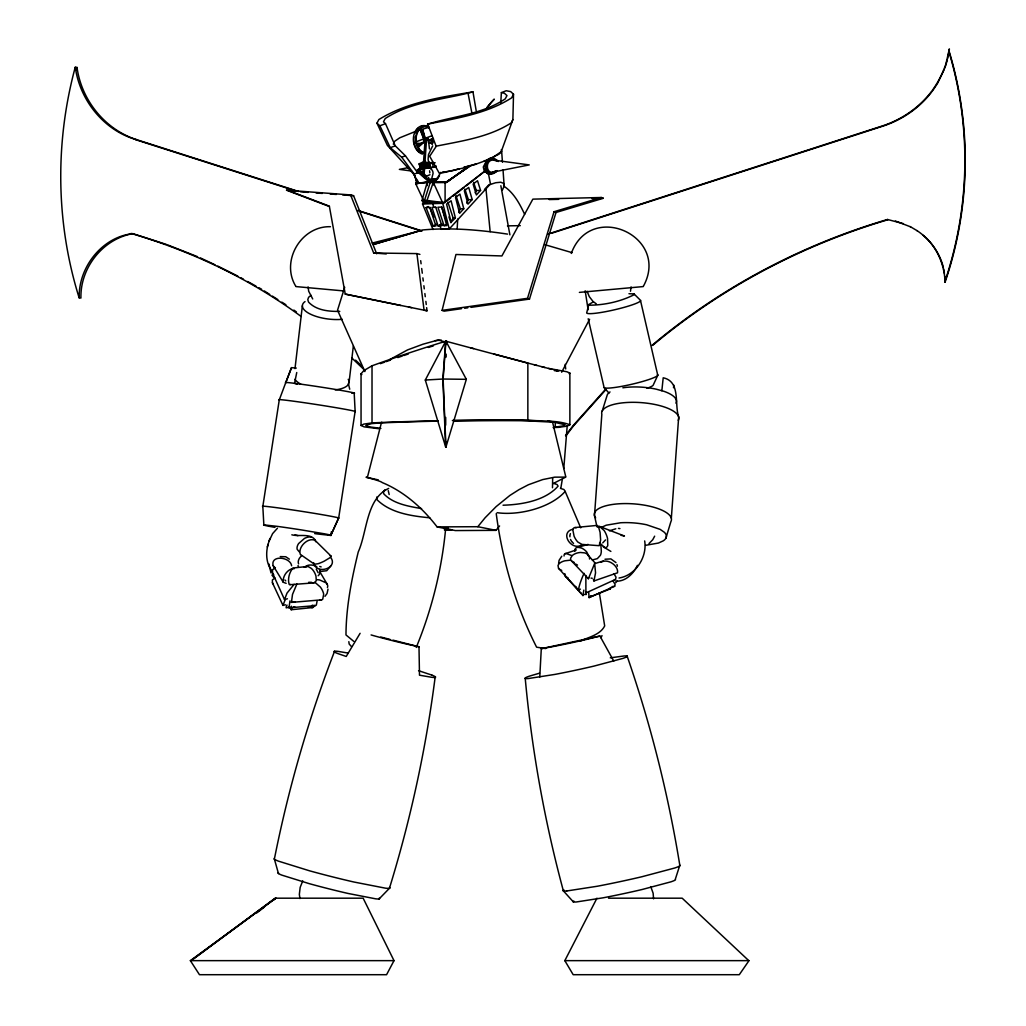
<?xml version="1.0" encoding="UTF-8"?>
<svg xmlns="http://www.w3.org/2000/svg" width="1026" height="1026" viewBox="0 0 1026 1026"><rect width="100%" height="100%" fill="white"/><g stroke="black" fill="none" stroke-linecap="round" stroke-linejoin="round"><path stroke-width="1.5" d="M423.443 201.083L422.532 204.007L442.783 203.315L445.092 202.404L445.092 182.91L468.805 166.533M445.694 357.266L445.694 354.073M378.825 428.714L364.102 426.854L361.049 425.469L361.049 373.823L363.768 370.642L372.015 365.795A283.715 37.321 -15 0 1 439.385 343.184L445.912 341.222L452.402 342.966A283.715 2.514 14.9 0 0 527.851 363.114L527.851 420.211C541.702 421.558 556.759 419.878 569.866 424.751L567.147 426.111L558.888 427.329A250.408 15.723 0 0 1 553.142 427.573M503.035 169.918L504.164 186.052L502.458 189.925M569.905 536.842L569.892 535.893M484.811 160.992L492.826 157.517L501.201 151.694L512.885 119.555L513.513 94.238L510.679 91.609L506.228 90.737L501.381 92.622L500.752 103.1M567.224 425.662L563.774 468.51M132.816 233.646C102.856 238.866 80.118 267.85 80.926 298.04L79.194 297.809C78.335 267.376 102.074 236.839 132.816 233.646L166.302 244.393M428.419 139.651L428.368 139.228A1.295 0.988 84.9 0 0 427.111 138.343A1.295 0.988 84.9 0 0 426.508 139.946L425.008 161.557M328.012 589.168L327.037 593.528L324.96 596.337M539.766 677.045L541.292 648.701L599.941 636.056L613.766 661.09M457.186 228.529L457.711 219.038M422.815 172.496L423.033 169.405M423.456 163.237L425.059 140.075A1.295 0.988 84.9 0 1 426.803 139.049M424.059 175.446L424.584 167.738M564.787 573.624L565.249 576.048L582.922 595.542L584.32 594.259M671.337 518.194L678.686 416.941C674.21 404.218 680.956 381.518 663.206 377.786L661.847 390.739M445.694 341.26L425.303 380.03L445.694 447.067L442.886 379.03L445.694 341.235L447.182 341.568M443.117 379.03L445.938 341.222L466.33 379.325L445.938 447.067L443.117 379.03L466.33 379.325M585.846 575.458L585.91 592.951L615.536 579.408L616.036 577.176L613.933 573.726M445.707 528.069C441.885 569.032 431.908 609.406 416.235 647.444M417.492 181.384L416.889 183.487L417.697 181.102M268.119 544.216C265.58 553.129 266.119 564.031 272.3 571.405M416.684 173.214L418.916 173.086L428.958 181.833L417.582 183.205L417.71 180.974M294.988 368.629L302.375 305.786M349.096 382.147L353.342 346.019M558.593 563.543L559.093 560.311L561.773 556.22M630.49 291.243L631.067 286.895M673.505 387.713L673.851 385.16M435.114 677.417C425.944 748.852 410.618 819.492 389.418 888.324L379.081 898.956M571.341 560.722L588.385 578.728L588.668 577.753M587.603 554.591L594.913 562.812L588.385 578.728M263.862 525.107L262.823 506.472L279.264 399.935L285.805 382.467M331.436 531.622L330.885 535.226L338.683 517.938L355.137 411.388L354.188 393.035M560.799 488.312L562.338 479.193M552.488 487.735L552.668 478.18M314.225 605.327L313.469 607.212A8.054 3.604 54.3 0 1 310.224 606.969M296.745 372.528L294.552 383.339L297.13 384.199M947.691 58.482C952.564 32.101 945.51 68.55 944.484 67.767C941.432 75.847 937.315 83.465 932.275 90.468C919.924 107.153 902.149 119.491 882.463 125.916L547.871 234.082M291.384 606.212L291.179 609.739L312.609 607.559M466.227 185.821L484.439 171.457L488.466 173.766M569.969 535.008L570.392 533.674M591.002 595.862L590.694 596.645A8.131 0.731 88.1 0 1 590.501 596.298M442.103 310.378L455.954 254.486L501.906 255.949L532.853 199.134L601.326 197.505L603.288 198.274L556.002 212.485L554.04 211.715L527.518 298.31L442.103 310.378L444.078 311.147L461.469 308.698M592.771 302.208L588.796 304.53L586.769 312.545A27.676 3.219 -13 0 0 615.087 309.66A27.676 3.219 -13 0 0 640.198 300.041L634.03 293.911L628.964 293.718M367.462 477.103L381.518 422.289L382.172 422.532M583.832 590.104L582.922 595.542M589.565 596.645L589.142 597.619L588.629 592.207M289.96 600.877L289.011 607.841L315.264 605.635M586.449 591.784L585.91 592.951M427.432 203.02L421.942 200.621L427.149 182.538L430.728 181.422L429.189 181.371M428.252 177.78L427.637 179.255L431.523 179.422L433.062 173.458A5.233 3.963 84.9 0 0 432.19 170.188L429.92 168.097L426.008 167.815M445.092 202.404L424.841 203.11L415.786 183.911L417.107 179.46M665.887 538.214L670.914 521.58A38.667 13.043 4.2 0 0 631.131 503.715A38.667 13.043 4.2 0 0 595.67 517.912M470.96 307.351L529.48 299.079L556.002 212.485M269.069 541.164L272.595 533.635L277.43 528.249M267.286 546.948L269.889 538.522M344.71 287.267L337.541 310.211L364.884 371.566M602.249 410.951L607.328 394.715A34.897 11.773 4.2 0 1 610.034 391.958M944.856 68.024L947.408 59.88M627.117 656.05C650.638 724.1 668.259 794.188 679.802 865.251L675.249 879.462A48.171 2.668 -12.2 0 1 670.837 881.86L642.173 889.491A54.468 3.014 -12.2 0 1 603.031 897.827L576.356 901.969A48.171 2.668 -12.2 0 1 573.842 901.046M440.885 172.33L435.075 181.628L446.9 182.192C436.807 183.41 426.008 181.32 415.786 183.911L416.812 180.897M421.942 200.621L426.996 200.442L433.28 182.333L436.05 181.243M334.566 651.241C308.659 718.418 288.575 787.814 274.506 858.416A55.045 3.129 14.2 0 0 278.303 861.096L309.531 870.805A62.253 3.54 14.2 0 0 353.919 882.014L385.43 888.17A55.045 3.129 14.2 0 0 389.482 887.464M351.7 393.125A34.897 0.898 8.8 0 0 341.196 390.419A34.897 0.898 8.8 0 0 299.207 383.942L292.782 383.108A34.897 0.898 8.8 0 0 285.728 382.698L291.512 367.641L296.283 368.077M285.715 382.698L291.512 367.641M302.76 880.859L300.169 887.387L299.348 894.377L299.951 898.558M388.7 488.427C366.064 498.777 367.346 531.712 358.241 551.988C351.623 579.113 346.108 607.007 345.98 634.94L353.714 641.34M571.277 253.448C590.732 200.019 670.799 236.416 643.315 286.382M944.305 69.332L937.456 83.504L932.647 90.711M560.414 488.389L563.928 489.505L565.172 491.416C550.705 507.934 518.579 515.822 497.097 512.679M601.044 637.774L602.005 635.581M330.782 565.98L326.717 570.725L319.83 571.546M314.661 533.584A34.82 0.898 8.8 0 0 317.598 533.982L330.782 535.444L338.593 518.181A38.667 1 8.8 0 0 301.105 511.243A38.667 1 8.8 0 0 262.823 506.472M393.317 144.191L394.651 141.293L399.781 137.792L415.466 131.443M512.885 119.555L511.41 122.761C489.171 137.176 461.88 140.947 436.358 146.141L429.689 156.273L439.423 173.471L463.855 167.892L476.397 163.942L470.126 165.622M451.196 222.514L446.579 204.123L451.081 200.775L455.39 217.922L450.837 222.527L453.133 217.999L447.952 202.327M458.635 212.254L460.353 208.855L456.006 195.709M466.676 203.084L468.395 199.698L464.881 189.079M475.179 192.798L476.32 190.528L473.589 182.269M584.166 573.354C582.896 575.124 575.522 593.964 580.37 589.116M564.826 960.644L748.993 960.644L739.297 974.7L573.188 974.7L564.826 960.644L596.952 898.186M424.982 139.177L426.354 138.895M637.428 565.339C633.555 573.585 625.68 581.665 615.921 581.178M420.865 168.418L417.608 171.227L417.787 172.945L413.683 174.151L387.405 145.41L376.952 123.171L378.85 119.555C406.937 102.19 440.885 97.201 472.973 91.878L476.192 110.744M513.513 94.238L511.615 97.855C486.67 113.822 456.275 118.311 427.727 124.146L436.114 146.179M561.671 372.22L589.604 319.266M394.01 960.644L386.571 974.7L199.467 974.7L190.374 960.644L275.763 898.186L191.08 960.644L275.083 898.186L363.14 898.186L394.01 960.644L190.374 960.644M654.652 536.175L652.741 539.727L648.971 543.562M285.151 599.748L282.971 605.404L285.497 604.801M360.1 633.311L346.224 656.46L337.875 653.588A48.171 2.732 14.2 0 1 338.041 651.382L347.852 653.023M296.886 583.986L292.513 594.413L291.422 602.39L321.51 599.864M425.764 175.446A3.873 1.167 59.5 0 0 425.623 175.536L426.38 177.229M437.114 179.537L439.487 175.741M432.69 145.859L428.522 154.541L428.111 159.235L428.74 162.954L432.51 162.429M590.694 596.645L610.201 588.95L610.419 587.565M589.142 597.619L614.664 586.269L615.1 584.32L613.266 581.306M605.558 539.907L602.737 542.895M378.337 479.899C349.879 473.704 379.312 479.835 382.288 482.592C404.347 491.723 422.661 508.126 437.102 526.889L477.821 526.71L485.118 517.745L496.122 506.626L509.832 495.481L518.938 489.684L528.403 484.747L542.716 479.578L554.707 477.154L565.724 477.116L552.976 483.656M437.127 526.928L455.326 530.57L496.02 530.352L499.572 525.966M292.025 608.88L291.179 609.739M565.544 435.563L573.085 425.675L605.366 389.521M565.916 435.819L573.47 425.931L605.738 389.777M931.736 91.84C919.527 108.025 902.046 119.862 882.847 126.16L551.283 233.351M318.175 575.74L319.394 574.368A7.862 5.989 6.3 0 0 319.548 569.481M292.577 601.544L291.422 602.39M290.012 607.097L289.011 607.841M615.741 582.704L617.177 581.114M385.096 489.671L383.416 491.531L383.775 493.865C393.407 503.894 408.438 506.28 421.583 508.614M463.778 208.74L459.584 213.331L455.544 197.441L459.93 194.094L463.778 208.74L460.353 208.855M472.178 199.57L467.971 204.148L464.329 190.759L468.715 187.425L472.178 199.57L468.395 199.698M480.566 190.387L476.372 194.978L473.114 184.077L477.513 180.743L480.566 190.387L476.32 190.528M443.27 224.104L439.987 225.823L441.129 229.285L449.234 229.016L490.454 183.923L487.85 170.649M429.573 167.764L430.445 167.623L422.571 168.52L421.763 165.43L422.789 165.289M423.623 165.032L424.456 168.238L423.43 168.418M426.983 164.763L424.379 165.135M422.032 165.353L422.84 168.456L423.571 168.238M428.945 167.751L427.316 168.02L426.547 164.814L427.65 164.673L422.622 165.122L423.533 168.302M429.548 167.764L427.65 164.673L428.483 167.879L425.931 168.187L426.585 167.982L425.803 164.827M424.559 168.187L423.289 168.379M424.687 168.277L425.828 168.046M424.354 165.019L425.38 168.238L423.879 165.186M428.919 164.724L429.984 167.738M426.867 168.084L425.546 164.878L426.803 168.02M427.919 167.943L427.149 164.711M429.163 167.777L428.317 167.931L429.112 167.764M430.074 167.713L430.227 167.777M361.049 425.469L363.768 424.11L372.015 422.892A264.49 16.608 0 0 1 438.076 420.763M569.225 373.797L569.866 373.105L566.801 371.733L548.564 368.411M484.49 189.489L488.697 184.975L495.712 182.731L500.765 182.23L503.625 183.398L504.176 185.244M586.372 594.477L585.5 594.529M301.618 555.566L299.425 558.247A7.169 4.412 -49 0 0 298.271 562.658L298.579 563.838M420.878 168.392L418.608 170.726L419.018 172.445L420.814 171.932L424.777 177.626M422.597 168.072L420.429 170.29L422.738 176.151M294.09 584.384L287.024 593.079L284.523 599.582L287.421 598.774M416.941 171.252L419.352 168.854M425.623 175.536L424.867 177.113M426.816 175.972L425.944 176.844L423.097 171.663M501.329 149.616L501.663 151.527L499.034 154.131L485.785 160.646L486.157 163.685M601.056 562.351C607.135 557.977 618.755 565.493 617.524 572.803L593.939 580.972L593.361 579.536M496.315 170.637L493.403 172.74M497.033 170.624C482.079 182.59 482.348 151.63 497.212 160.774M496.969 171.291C478.706 185.039 483.451 146.449 498.315 161.544M596.568 525.915L598.402 526.479L600.082 532.366L600.633 540.125L599.158 545.691L582.011 544.408L577.856 542.061A10.209 4.899 63.2 0 1 574.073 536.136L572.88 530.121A7.733 3.719 63.2 0 1 574.983 527.544L597.119 525.415M419.057 146.243L418.505 146.718L419.057 146.243A84.465 68.78 87.4 0 0 423.353 142.268M417.736 144.23A87.646 70.332 86.2 0 0 417.184 144.704A2.167 1.757 86.6 0 0 418.377 146.821L418.749 146.705A84.504 68.78 87.3 0 0 423.571 142.204M310.993 295.308L308.621 297.296L307.787 299.605L308.544 302.08C316.277 310.416 328.987 311.622 339.773 311.378M652.177 345.223C720.778 287.524 801.575 244.842 887.503 219.487L903.329 223.63M652.562 345.467C721.163 287.767 801.96 245.086 887.888 219.744L887.503 219.487M446.207 201.532L450.683 198.018M452.915 196.261L463.79 187.732M256.936 912.819L264.516 906.971M273.378 900.135L275.904 898.186M434.383 181.897L446.207 182.474L449.978 179.858M484.439 171.457L442.783 203.315L449.234 229.016M447.041 182.115L450.876 179.191M451.299 178.883L469.51 165.648L464.034 167.315M436.114 166.905L422.135 168.918L421.045 164.776L421.878 164.173L419.57 164.314L420.416 167.571L419.57 164.314M460.854 172.15L469.51 165.648L468.305 166.032M428.688 177.485L427.483 179.217L431.228 179.563M446.207 182.474L468.972 166.443M445.092 182.91L470.896 165.596M389.726 359.6L407.566 349.904L422.994 344.197L438.23 339.991L445.374 341.991M304.196 567.109L307.941 565.313A9.593 7.31 6.3 0 1 314.802 565.724L316.803 566.685M425.623 164.853L426.008 168.174M426.072 164.891L426.624 164.84M425.854 168.149L425.29 168.2M429.419 167.815L428.688 164.686M436.512 224.335L433.228 226.053L426.059 207.637L428.214 206.559M435.806 207.29L431.959 207.432L438.064 225.887L441.347 224.168M447.323 223.963L444.04 225.682L437.935 207.226L441.693 207.098L446.746 225.592L444.04 225.682M275.417 567.532L272.506 569.866L272.531 573.059L284.523 599.582M274.917 577.933L272.377 579.972L272.403 582.755L282.971 605.404M487.966 159.633L491.095 158.273M495.263 171.098C485.837 177.023 484.157 158.517 494.134 160.184L529.249 164.904L492.467 172.201M552.552 422.096L565.736 476.641M604.981 559.234L610.88 558.901L615.985 562.607M609.406 530.84L615.805 528.788M601.416 527.402L606.186 525.209L620.627 522.76A34.82 11.748 4.2 0 1 646.688 524.786L660.205 529.403L664.322 532.276A32.819 11.081 4.2 0 1 663.206 540.856L658.435 543.049L645.572 545.319M593.939 580.972L595.555 572.867L594.67 563.633L603.455 560.927M424.584 161.813A17.096 2.398 -14.6 0 0 425.623 163.442L429.625 162.942M424.02 168.251L423.122 165.276M427.624 168.02L426.957 168.097M436.281 166.417L433.331 166.943L435.332 166.161M376.952 123.171L379.902 125.813L385.481 123.633L395.254 145.807L405.411 155.785L417.787 172.945M385.481 123.633L383.506 121.812L385.225 118.529C411.298 101.497 443.719 99.663 472.973 91.878M427.457 124.184C453.312 116.22 482.194 114.386 505.241 98.868L506.972 95.598L504.394 93.225L501.381 92.622M395.254 145.807L390.201 147.731M379.902 125.813L390.303 147.757L401.73 157.234L405.411 155.785M417.325 172.958L419.89 172.701L429.92 181.461M418.916 173.086L419.89 172.701M415.786 183.911L417.582 183.205L413.683 173.33L417.479 183.128M432.985 181.346L430.215 182.436L424.469 200.532L434.96 202.75L432.651 203.661L433.883 207.367M424.841 203.11L422.532 204.007L433.036 229.567M416.274 143.755L415.966 141.87L432.267 135.612M425.239 141.639L416.736 144.948L425.61 141.601M427.932 140.575L433.049 138.574M428.317 140.549L433.434 138.548M421.763 165.43L429.073 164.724M433.331 166.943L435.883 165.943M425.7 176.408L429.997 174.741M580.613 640.942C588.962 637.12 600.274 634.735 604.686 625.937L599.325 592.746M614.317 579.87L615.536 579.408M614.664 586.269L612.073 586.641M646.957 388.29L649.445 387.379A22.585 2.629 -13 0 0 653.164 385.225L657.769 375.298L640.57 300.81M424.392 140.305A87.62 69.96 74.3 0 1 420.66 130.866L420.904 130.802A87.646 69.986 74.4 0 0 424.341 139.459L424.123 139.549A87.646 70.332 86.2 0 0 423.52 139.946M431.343 163.403L427.957 163.378L429.804 162.929M474.935 164.532L485.567 160.659L485.824 162.07L483.284 166.994L484.387 171.688M564.864 553.809L576.343 549.91M572.675 529.288C559.414 532.468 571.136 550.975 581.28 545.165M306.941 566.532L292.987 568.006C289.358 572.264 287.485 578.959 289.165 584.371L290.525 584.487M554.04 211.715L601.326 197.505M588.103 544.408L576.407 547.692A7.862 4.63 44.5 0 0 574.919 551.372M421.045 164.776L435.037 162.762M609.393 589.18L610.201 588.95M419.749 129.956L428.727 127.429M592.31 559.978L597.35 558.619L600.351 555.374A7.169 2.437 87.1 0 0 601.313 551.36L600.967 546.281A6.207 2.103 87.1 0 0 599.53 543.113M599.941 636.056L586.372 639.442A48.671 2.693 -12.2 0 1 551.398 646.88L541.292 648.701M539.509 673.184L529.634 676.083A48.171 2.668 -12.2 0 0 528.223 678.558L554.899 674.415A54.468 3.014 -12.2 0 0 594.041 666.079L622.718 658.448A48.171 2.668 -12.2 0 0 624.129 655.973L610.278 657.833M280.252 556.592L285.754 556.746L289.345 559.144M420.66 130.866A2.167 1.731 75.4 0 1 422.571 130.135L423.122 131.033A84.465 67.344 76.6 0 1 425.367 139.061M372.181 243.085L419.301 231.004L373.259 244.534L422.597 229.965C450.901 227.387 479.552 229.888 507.588 234.12M492.711 159.197C485.76 159.658 483.4 171.355 490.787 173.061M430.356 167.636L429.304 164.75M619.024 578.023C635.543 575.471 647.393 557.105 644.674 540.933M408.553 167.559L399.358 169.38L411.567 171.021M435.806 166.558L431.805 167.251M437.525 178.498L431.087 179.576M437.025 178.639L431.523 179.422M293.308 607.033L294.783 606.789M435.434 181.179L429.33 181.717M464.637 308.249L467.805 307.8M330.449 226.708C301.028 225.784 280.29 261.309 295.86 286.382M427.983 163.365L431.202 162.942A17.096 2.398 -14.6 0 0 433.754 162.493M416.889 183.487L428.252 182.115M435.793 181.32L429.445 181.051M401.73 157.234L413.696 173.394L417.582 183.205M566.788 890.966L597.286 886.246A62.253 3.45 -12.2 0 0 642.007 876.717L674.775 867.996A55.045 3.052 -12.2 0 0 679.802 865.251M286.164 583.345L283.253 582.255L273.096 565.582C270.518 554.553 290.422 556.926 291.628 565.788M429.535 140.344A87.62 58.238 84.3 0 1 432.344 141.293L432.651 141.267A2.167 1.462 84.1 0 1 432.369 143.73L431.933 143.717A84.504 57.571 83.7 0 1 428.573 142.332M429.484 162.89L425.841 162.288M311.609 582.332L308.634 582.319M579.382 292.384L643.161 286.587M426.919 139.356L428.368 139.228L429.458 148.924M425.059 140.075L426.508 139.946M419.839 164.211L422.609 163.968M289.781 584.717L313.802 582.896M417.184 144.704L417.428 144.692A87.62 70.268 86.1 0 1 419.108 143.294M418.377 146.821L418.621 146.808A2.167 1.757 86.6 0 1 417.428 144.692M425.303 380.03L442.886 379.03M570.302 560.183L564.8 560.812A10.183 5.143 -6.5 0 0 558.824 564.056L558.003 565.48L558.529 568.263L578.779 590.591M484.31 160.697L485.567 160.659M426.059 207.637L429.83 207.496L435.935 225.964L433.228 226.053M453.133 217.999L455.39 217.922M440.205 224.822L442.129 224.758M438.064 225.887L441.911 225.758L435.717 207.137M293.923 601.8L295.013 601.775M549.154 199.557L558.708 199.339M592.143 198.531L603.288 198.274M507.46 225.861L520.285 225.643M608.521 898.186L682.175 898.186L748.775 960.644M308.364 607.251L309.224 607.251M400.781 305.491L345.249 294.103L329.41 206.521L286.562 190.208L350.584 194.927L373.669 252.999L416.902 253.602L419.903 254.397M373.669 252.999L386.276 253.935M429.804 517.797C411.567 516.04 390.714 513.128 377.119 499.803L376.709 497.059M539.15 420.737L527.582 420.468A240.148 7.964 0 0 0 453.133 420.545M291.82 534.815C298.964 536.842 310.519 532.969 315.149 539.984M503.048 505.215C521.99 504.638 545.178 500.752 558.093 486.132L557.041 484.49L554.04 483.541M545.691 648.573L536.611 647.188C515.488 605.545 502.265 559.94 496.238 513.654M577.779 547.294L581.306 547.948A9.593 5.656 44.5 0 1 586.731 551.975L589.514 557.426A7.862 4.63 44.5 0 1 589.501 558.99M286.562 190.208L294.257 191.349M300.503 191.811L308.3 192.388M316.111 192.965L322.356 193.427M330.167 193.991L336.413 194.453M342.658 194.914L353.585 195.722L376.67 253.794M547.73 421.122L553.04 421.84M296.014 286.587L344.377 290.986M380.915 428.368L368.655 426.778L365.807 425.482L371.566 423.635L380.377 422.93A260.091 16.326 0 0 1 437.833 421.122M445.438 172.304L442.386 172.317L452.351 170.714A88.133 14.928 -13.2 0 0 459.327 168.751M420.916 167.636A57.982 8.157 -14.6 0 0 420.211 167.969L419.134 163.827L421.878 164.173M428.842 161.954L429.496 162.249M554.284 370.604L557.349 370.989M137.317 139.895C105.396 129.981 81.49 100.381 77.027 67.46L75.296 67.229C79.848 100.548 104.472 131.174 137.317 139.895L298.604 191.464M426.996 200.442L442.501 202.494L433.28 182.333L433.96 185.231M618.447 528.39L619.935 528.595M591.04 578.1L592.259 578.279M274.968 527.364L270.351 526.53A32.819 0.846 8.8 0 1 263.964 524.889L277.161 526.351A34.82 0.898 8.8 0 1 302.183 530.044L324.396 533.802A32.819 0.846 8.8 0 1 330.782 535.444M330.205 555.81L330.898 555.951A7.733 1.501 -26.1 0 1 329.628 557.9L324.28 561.132A10.209 1.988 -26.1 0 1 317.983 563.749L314.431 564.21L300.31 554.373C297.707 547.115 308.069 536.867 315.149 540.433L330.898 555.951M574.983 527.544L576.24 527.787M477.821 526.71L496.02 530.352M345.249 294.103L427.047 310.788L426.649 307.659M408.515 307.043L411.593 307.672M423.956 310.16L427.047 310.788M621.076 535.315L624.462 536.021L599.607 526.479A9.221 4.284 69.8 0 0 597.273 527.184M431.805 675.07A48.171 2.732 14.2 0 1 431.638 677.275L419.493 675.185L418.993 646.79L408.72 644.546A48.671 2.757 14.2 0 1 374.015 635.774L371.091 634.94M555.143 370.155L557.99 370.809M554.284 369.86L558.875 371.002M294.949 534.918L297.95 535.662M380.787 637.031L389.957 639.378M393.009 640.16L418.993 646.79M541.856 366.692L552.091 369.386M534.289 364.73L544.87 367.526M536.739 365.423L521.003 361.242A278.815 2.475 14.9 0 1 493.801 353.996M350.584 194.927L353.585 195.722M544.575 244.586L572.033 252.64M418.57 670.683L431.805 675.07M895.352 221L910.575 226.836M357.959 210.445L421.853 230.876M135.586 139.677L296.873 191.246M359.254 211.189L421.648 231.132M131.084 233.415C191.9 251.242 250.049 278.88 301.157 316.483M319.727 566.455L321.151 566.916M494.134 160.184L495.468 160.646M428.304 142.088A84.465 57.584 83.7 0 0 431.677 143.486L432.369 143.73M294 568.879L293 568.507C287.19 569.61 282.471 576.42 283.253 582.255M289.563 191.016L329.461 206.188M527.518 298.31L529.48 299.079M167.789 244.983L197.531 256.692M428.535 181.589L427.868 181.051M200.468 257.962L214.934 264.759M217.82 266.119L237.827 276.109M577.523 565.095L575.586 564.031M599.607 526.479L604.16 530.545A12.35 5.733 69.8 0 1 607.533 538.394L607.777 545.422A9.221 4.284 69.8 0 1 604.737 547.512L600.197 543.434M240.635 277.648L243.431 279.2M247.625 281.509L256.025 286.151M258.821 287.69L261.63 289.242M571.662 555.541L566.031 553.463A9.196 3.899 43.7 0 0 564.082 556.002M910.19 226.592L917.334 230.837M503.586 186.001C513.705 192.49 519.669 203.699 524.645 214.331M603.262 546.794L610.88 551.424M314.777 582.178L320.394 587.09A10.183 4.976 56.2 0 1 323.69 594.144L322.741 599.21A11.337 5.528 56.2 0 1 319.932 599.902M264.323 290.961L269.71 294.411M272.403 296.129L277.802 299.566M281.842 302.157L285.882 304.735M923.169 235.3C937.007 246.791 944.561 264.798 945.061 282.265A377.85 375.49 -56.8 0 0 949.204 51.531M293.859 310.083L296.437 311.968M495.199 159.825L496.507 160.787M916.962 230.581C929.838 239.148 939.598 252.345 943.369 267.414M596.375 303.952L592.887 301.285L589.309 296.642L587.064 291.243M421.314 169.008L420.596 168.623L418.262 170.944L418.608 172.74M299.233 551.808L297.181 549.32A9.452 5.81 -37.7 0 1 298.604 543.562L304.453 538.432A10.991 6.759 -37.7 0 1 311.301 536.957M361.049 373.823L361.857 374.528M315.174 566.224C320.689 573.701 337.349 567.032 330.988 557.836M424.892 139.023L423.828 138.869L423.494 140.19M355.599 360.139L361.152 365.436M351.636 357.792L364.974 370.501M580.306 592.335L581.165 593.169M572.2 542.087L573.547 543.434M284.907 579.985L285.754 580.883M576.715 587.898L575.522 586.397M573.354 901.892L563.377 890.876C544.614 821.339 531.827 750.198 525.235 678.468M351.546 646.675L349.173 644.02L348.827 641.673M604.34 387.815L608.944 393.061M316.264 569.109L318.188 572.79M271.928 575.073L273.506 577.112M312.712 298.964L308.685 291.243L308.108 286.895M272.531 573.059L273.685 574.714M272.403 582.755L273.403 584.204M273.096 565.582L274.263 567.263M413.645 173.509L414.222 174.343M319.625 571.379L327.268 584.345M571.687 541.548L570.494 539.458M315.149 540.433L315.764 541.715M429.561 170.803L429.637 171.15M565.172 491.416L580.729 527.839M634.03 293.911L634.325 294.603C620.666 301.606 604.442 305.145 589.091 305.209L588.796 304.53M429.907 207.329L433.754 217.256M271.005 572.906L268.953 564.031M650.753 886.605L653.126 893.223L653.575 898.827M422.571 130.135L422.622 130.302A84.504 67.37 76.5 0 1 425.072 139.151M448.965 216.884L450.837 222.527M441.693 206.931L446.861 222.552M422.866 130.238L423.122 131.033M413.696 173.394L413.683 174.151M298.04 565.544L298.476 566.993M616.959 564.595L617.421 566.185M274.442 859.275L278.456 873.536M432.369 163.237L433.447 167.379M429.65 164.006L430.728 168.149M348.34 383.532L349.738 389.213M313.635 562.633L314.097 564.518M388.238 490.633L389.187 494.558M588.206 318.753L603.981 387.033A27.676 3.219 -13 0 0 632.285 384.147A27.676 3.219 -13 0 0 657.409 374.528M596.747 525.735L594.49 515.591L601.839 414.337A38.667 13.043 4.2 0 1 641.853 402.667A38.667 13.043 4.2 0 1 678.263 420.327M468.138 93.776L471.857 112.898M500.842 185.719L509.896 234.851M943.638 268.889L944.433 273.314M585.179 290.781L588.129 309.775M427.919 163.121L429.766 162.698L427.509 162.826A14.903 2.09 -14.6 0 1 426.239 162.608M420.698 260.668L421.096 263.797M421.699 268.504L422.289 273.198M422.879 277.892L423.276 281.034M423.879 285.728L424.277 288.857M424.867 293.564L425.264 296.694M425.867 301.387L426.252 304.517M416.902 253.602L424.046 309.993M565.172 364.371L565.698 368.95M485.978 188.976L490.159 231.684M317.175 600.646L316.341 605.058A9.901 4.835 56.2 0 1 312.302 605.148M501.663 151.527L502.458 162.262M944.766 276.289L945.061 282.265M429.791 171.996L429.804 172.855M427.149 182.538L427.188 185.693M569.866 373.105L569.866 424.751M555.284 422.391L555.284 427.085L562.581 425.995L565.095 424.738L554.284 422.25L521.003 420.519A260.091 16.326 0 0 0 453.569 420.84M445.912 341.222L445.938 344.467M445.938 442.36L445.938 447.067M445.707 353.932L445.707 357.099M445.707 417.428L445.694 425.123M445.694 442.373L445.694 447.067M372.015 365.795L372.015 422.892M79.143 297.835A377.85 341.119 -82.6 0 1 75.244 67.216M76.206 70.358A377.85 341.119 -82.6 0 1 76.976 67.434M948.819 51.287A377.85 375.49 -56.8 0 1 944.741 282.035M451.145 529.621A11.889 0.744 0 0 1 444.989 529.621M444.874 528.185A11.889 0.744 0 0 1 447.939 528.146M451.863 529.788A14.62 0.923 0 0 1 444.296 529.788M444.143 528.018A14.62 0.923 0 0 1 447.926 527.98M452.402 420.506A264.49 16.608 0 0 1 527.851 420.211M473.563 348.584A278.815 2.475 14.9 0 1 470.87 347.865M380.377 363.653A278.815 36.667 -15 0 1 384.66 362.14M386.109 361.627A278.815 36.667 -15 0 1 390.457 360.113M397.806 357.574A278.815 36.667 -15 0 1 402.269 356.048M403.769 355.535A278.815 36.667 -15 0 1 408.297 354.021M428.355 347.455A278.815 36.667 -15 0 1 433.395 345.839M379.133 898.212A48.171 2.732 14.2 0 1 375.606 898.814L348.006 893.441A54.468 3.091 14.2 0 1 309.172 883.63L281.829 875.127A48.171 2.732 14.2 0 1 278.521 872.793M435.178 340.67A207.111 32.345 -3.3 0 1 441.321 340.119M279.264 399.935A38.667 1 8.8 0 1 317.547 404.693A38.667 1 8.8 0 1 355.047 411.631M566.788 890.978A55.045 3.052 -12.2 0 1 563.915 889.914M342.235 319.317A27.676 10.529 6.7 0 1 310.647 314.251A27.676 10.529 6.7 0 1 305.03 301.58M348.212 379.325A27.676 10.529 6.7 0 1 335.181 389.893M300.772 384.16A27.676 10.529 6.7 0 1 294.949 379.312M622.846 387.802A34.897 11.773 4.2 0 1 656.268 389.187L663.95 391.329A34.897 11.773 4.2 0 1 675.929 403.18M314.431 564.21A7.733 1.501 -26.1 0 1 314.302 563.8M305.799 566.98A9.298 4.771 61.1 0 1 308.326 566.634L311.417 568.455A8.862 4.553 61.1 0 1 315.982 576.189L316.252 580.023A9.298 4.771 61.1 0 1 312.417 582.794M287.036 605.083A8.131 1.834 -49.1 0 0 286.228 607.841L288.242 607.392A6.81 1.539 -49.1 0 0 289.37 606.533M316.803 579.716A11.414 7.156 3.2 0 1 319.561 579.934L326.14 582.845A9.196 5.758 3.2 0 1 327.422 587.552M416.915 170.213A88.133 14.928 -13.2 0 1 419.031 168.944M420.185 168.302A88.133 14.928 -13.2 0 1 421.391 167.648M466.099 166.725A88.133 14.928 -13.2 0 1 463.867 167.405M423.738 139.869A87.62 70.268 86.1 0 1 424.328 139.485M418.3 143.768A87.646 70.332 86.2 0 1 418.865 143.319M432.344 141.293A2.167 1.462 84.1 0 1 432.061 143.768M428.701 140.023A87.646 58.302 84.3 0 1 432.651 141.267M420.904 130.802A2.167 1.731 75.4 0 1 422.815 130.071M424.315 153.323A13.851 10.491 84.9 0 1 415.851 136.714A13.851 10.491 84.9 0 1 428.086 126.403M422.391 154.105A14.492 10.978 84.9 0 1 413.888 134.919A14.492 10.978 84.9 0 1 429.073 127.275M424.392 152.823A13.338 10.106 84.9 0 1 417.864 146.885L416.107 140.293A13.338 10.106 84.9 0 1 428.009 126.891M419.826 152.323A13.979 10.593 84.9 0 1 413.914 136.843M414.76 133.444A13.979 10.593 84.9 0 1 418.313 128.173M420.788 126.673A13.979 10.593 84.9 0 1 428.906 127.724M486.824 107.679A103.87 79.669 86.3 0 1 494.301 99.137A103.87 77.681 83.5 0 0 485.888 109.487M419.134 163.827A57.982 8.157 -14.6 0 1 425.405 161.031M588.27 555.784A9.298 5.13 -10.5 0 0 584.692 552.886L580.37 552.475A8.862 4.886 -10.5 0 0 572.251 555.541L570.61 558.208A9.298 5.13 -10.5 0 0 574.252 562.415M568.032 577.882A9.901 5.002 -6.5 0 1 565.249 576.048M561.722 570.366A11.337 5.733 -6.5 0 1 558.529 568.263M434.485 162.903L432.485 163.685L434.485 162.903"/></g></svg>
